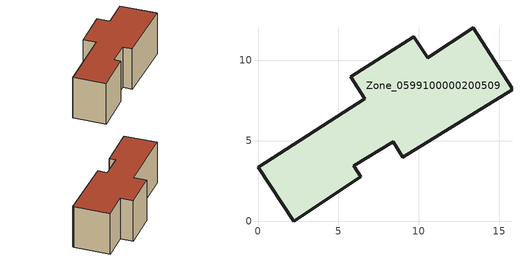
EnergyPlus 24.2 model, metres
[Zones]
Zone_0599100000200509
 floor ground (C_G): 9.01,3.97 8.41,4.94 5.96,3.43 6.4,2.75 2.21,0 0,3.35 6.64,7.62 5.77,8.96 9.69,11.47 10.55,10.17 13.38,12.01 15.79,8.3 15.74,8.27 15.8,8.18 z0
 wall outside (C_F): 6.4,2.75 5.96,3.43 8.41,4.94 9.01,3.97 15.8,8.18 15.74,8.27 15.79,8.3 13.38,12.01 10.55,10.17 9.69,11.47 5.77,8.96 6.64,7.62 0,3.35 2.21,0 6.4,2.75 z0:5.46
 roof outside (C_R): 15.79,8.3 13.38,12.01 10.55,10.17 9.69,11.47 5.77,8.96 6.64,7.62 0,3.35 2.21,0 6.4,2.75 5.96,3.43 8.41,4.94 9.01,3.97 15.8,8.18 15.74,8.27 z5.46
[BUILDING]
Pand.0599100000200509: North Axis=0; Terrain=City; Loads Convergence Tolerance Value=0.04; Temperature Convergence Tolerance Value=0.4; Solar Distribution=FullExterior; Maximum Number of Warmup Days=25; Minimum Number of Warmup Days=1
[Site:Location]
Rotterdam.The.Hague.AP_ZH_NLD Design_Conditions: Latitude=51.96; Longitude=4.45; Time Zone=1; Elevation=-4.5
[SITE:GROUNDTEMPERATURE:BUILDINGSURFACE]
18, 18, 18, 18, 18, 18, 18, 18, 18, 18, 18, 18
[MATERIAL] Thermal Absorptance=0.9; Solar Absorptance=0.7; Visible Absorptance=0.7
Name | Roughness | Thickness | Conductivity | Density | Specific Heat
G.D.1965 | MediumSmooth | 0.15 | 1 | 540 | 1210
F.D.1965 | Rough | 0.3 | 0.857143 | 1920 | 840
R.D.1965 | MediumRough | 0.2 | 0.08 | 1500 | 1000
[CONSTRUCTION]
C_G: G.D.1965
C_F: F.D.1965
C_R: R.D.1965
[ZONE]
Zone_0599100000200509: Type=1; Multiplier=1; Ceiling Height=Autocalculate; Volume=Autocalculate; Floor Area=autocalculate; Part of Total Floor Area=Yes
[ZONEINFILTRATION:DESIGNFLOWRATE]
Infil_Zone_0599100000200509: Zone or ZoneList or Space or SpaceList=Zone_0599100000200509; Schedule=AlwaysOn; Design Flow Rate Calculation Method=Flow/Area; Flow Rate per Floor Area=0.0042; Constant Term Coefficient=1; Temperature Term Coefficient=0; Velocity Term Coefficient=0; Velocity Squared Term Coefficient=0
[HVACTEMPLATE:ZONE:IDEALLOADSAIRSYSTEM]
Zone_0599100000200509: Maximum Heating Supply Air Temperature=50; Minimum Cooling Supply Air Temperature=13; Maximum Heating Supply Air Humidity Ratio=0.0156; Minimum Cooling Supply Air Humidity Ratio=0.0077; Heating Limit=NoLimit; Cooling Limit=NoLimit; Dehumidification Control Type=ConstantSensibleHeatRatio; Cooling Sensible Heat Ratio=0.7; Dehumidification Setpoint=60; Humidification Control Type=None; Humidification Setpoint=30; Outdoor Air Method=None; Outdoor Air Flow Rate per Person=0.00944; Outdoor Air Flow Rate per Zone Floor Area=0; Outdoor Air Flow Rate per Zone=0; Demand Controlled Ventilation Type=None; Outdoor Air Economizer Type=NoEconomizer; Heat Recovery Type=None; Sensible Heat Recovery Effectiveness=0.7; Latent Heat Recovery Effectiveness=0.65
[ZONECONTROL:THERMOSTAT]
ThermostatControl_Zone_0599100000200509: Zone or ZoneList=Zone_0599100000200509; Control Type Schedule=DualSetpointControlType; Control 1=Thermostat_Zone_0599100000200509; Temperature Difference Between Cutout And Setpoint=0
[THERMOSTATSETPOINT:DUALSETPOINT]
Thermostat_Zone_0599100000200509: Heating Setpoint Temperature Schedule=HeatingSetpoint_Zone_0599100000200509; Cooling Setpoint Temperature Schedule=CoolingSetpoint_Zone_0599100000200509
[SCHEDULE:COMPACT]
HeatingSetpoint_Zone_0599100000200509: Through: 12/31, For: AllDays, Until: 24:00, 21
CoolingSetpoint_Zone_0599100000200509: Through: 12/31, For: AllDays, Until: 24:00, 24
DualSetpointControlType: Through: 12/31, For: AllDays, Until: 24:00, 4
AlwaysOn: Through: 12/31, For: AllDays, Until: 24:00, 1
